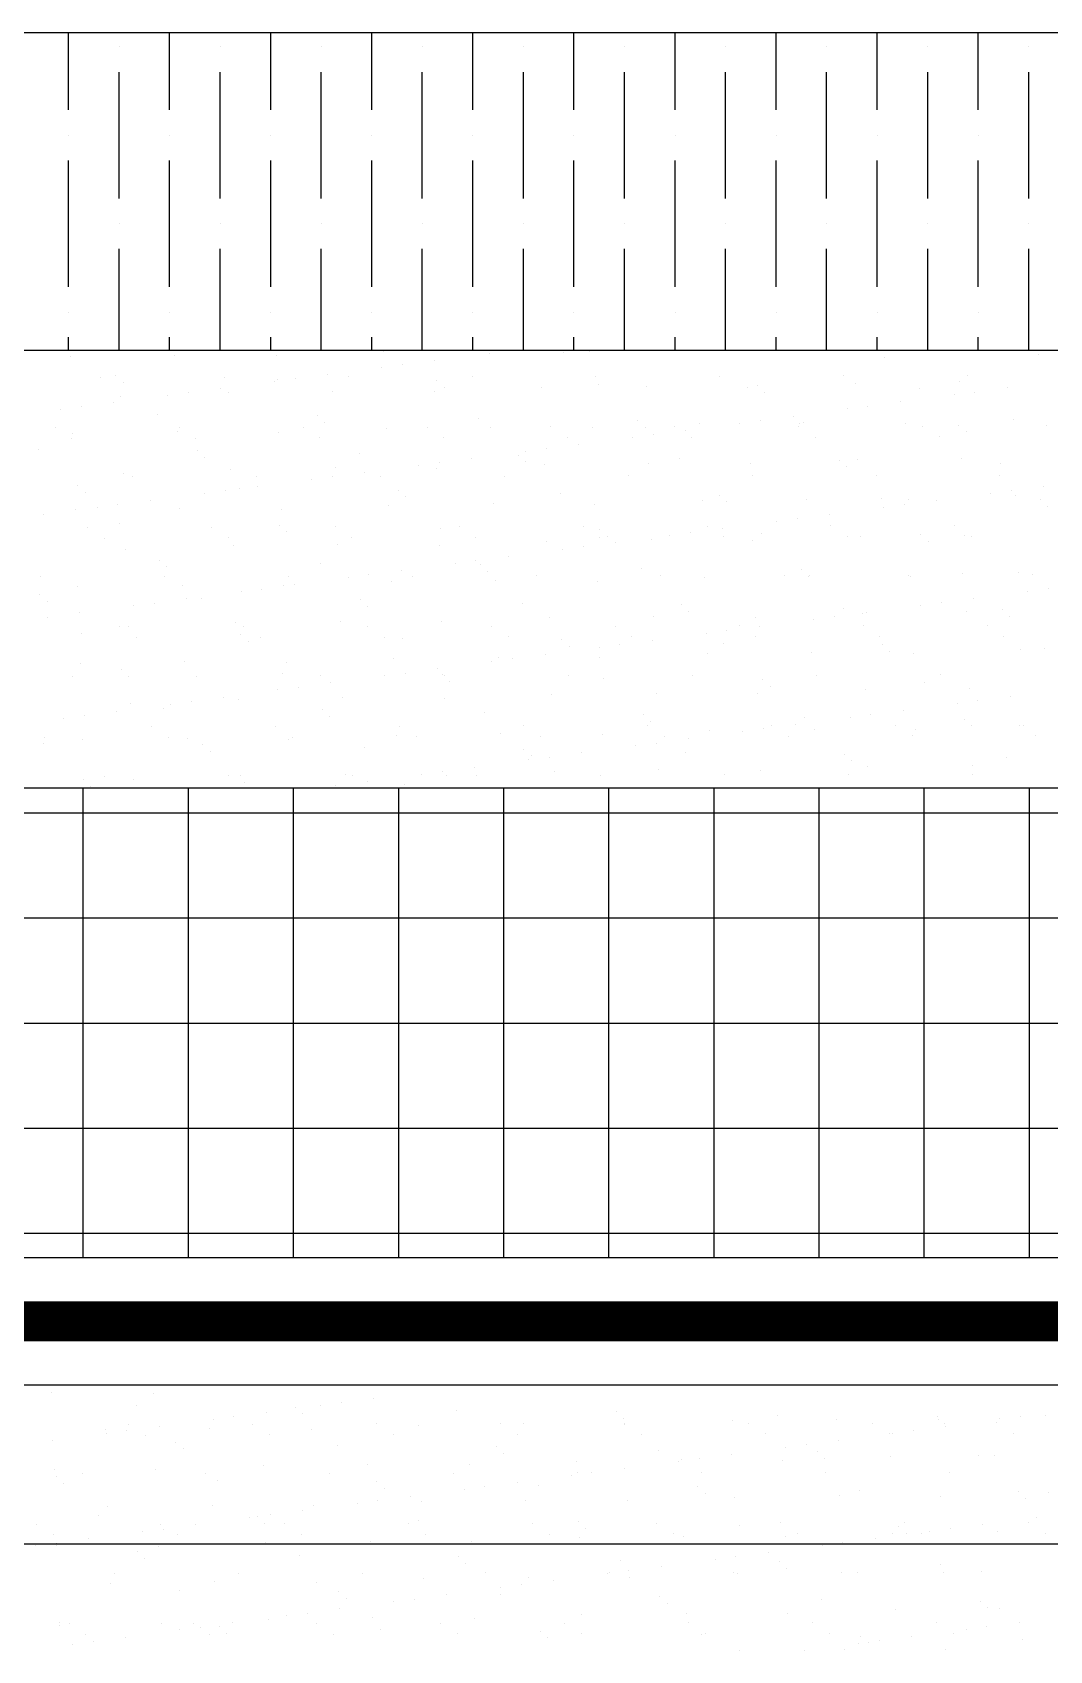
# Model space of a CAD drawing. Header units: centimetres. Extents: x -5119 to 2082, y -6603 to -947.
# Drawn here: x -82.9 to -31.8, y -3491.6 to -3410.4 of the extents above; entities that cross this region are included whole.
import ezdxf

# ---------------------------------------------------------------- set-up
doc = ezdxf.new("R2010")
doc.units = ezdxf.units.CM
doc.header["$LTSCALE"] = 100
doc.header["$MEASUREMENT"] = 0
for name, color, linetype in [('A807-Details-Railing and Cat ladder$0$A-FIN', 3, 'Continuous'), ('A807-Details-Railing and Cat ladder$0$A-HATCH-14', 14, 'Continuous'), ('A807-Details-Railing and Cat ladder$0$A-LITE2', 23, 'Continuous'), ('A807-Details-Railing and Cat ladder$0$A-WATERPROOFING', 7, 'Continuous')]:
    doc.layers.add(name, color=color, linetype=linetype)

msp = doc.modelspace()

# ---------------------------------------------------------------- linework, layer by layer
at = {"layer": 'A807-Details-Railing and Cat ladder$0$A-FIN', "color": 3}
msp.add_lwpolyline([(-99.045, -3410.355), (14.266, -3410.355), (17.76, -3413.715), (17.76, -3426.336), (-102.539, -3426.336), (-102.539, -3413.715)], close=True, dxfattribs=at)
at = {"layer": 'A807-Details-Railing and Cat ladder$0$A-HATCH-14', "linetype": 'Continuous'}
for p, q in [((-81.081, -3414.249), (-81.081, -3410.355)), ((-76.007, -3414.249), (-76.007, -3410.355)), ((-70.933, -3414.249), (-70.933, -3410.355)), ((-65.859, -3414.249), (-65.859, -3410.355)), ((-60.785, -3414.249), (-60.785, -3410.355)), ((-55.711, -3414.249), (-55.711, -3410.355)), ((-50.637, -3414.249), (-50.637, -3410.355)), ((-45.563, -3414.249), (-45.563, -3410.355)), ((-40.489, -3414.249), (-40.489, -3410.355)), ((-35.415, -3414.249), (-35.415, -3410.355)), ((-78.544, -3411.078), (-78.544, -3411.078)), ((-73.47, -3411.078), (-73.47, -3411.078)), ((-68.396, -3411.078), (-68.396, -3411.078)), ((-63.322, -3411.078), (-63.322, -3411.078)), ((-58.248, -3411.078), (-58.248, -3411.078)), ((-53.174, -3411.078), (-53.174, -3411.078)), ((-48.1, -3411.078), (-48.1, -3411.078)), ((-43.026, -3411.078), (-43.026, -3411.078)), ((-37.952, -3411.078), (-37.952, -3411.078)), ((-32.878, -3411.078), (-32.878, -3411.078)), ((-78.544, -3418.689), (-78.544, -3412.346)), ((-73.47, -3418.689), (-73.47, -3412.346)), ((-68.396, -3418.689), (-68.396, -3412.346)), ((-63.322, -3418.689), (-63.322, -3412.346)), ((-58.248, -3418.689), (-58.248, -3412.346)), ((-53.174, -3418.689), (-53.174, -3412.346)), ((-48.1, -3418.689), (-48.1, -3412.346)), ((-43.026, -3418.689), (-43.026, -3412.346)), ((-37.952, -3418.689), (-37.952, -3412.346)), ((-32.878, -3418.689), (-32.878, -3412.346)), ((-81.081, -3415.517), (-81.081, -3415.517)), ((-76.007, -3415.517), (-76.007, -3415.517)), ((-70.933, -3415.517), (-70.933, -3415.517)), ((-65.859, -3415.517), (-65.859, -3415.517)), ((-60.785, -3415.517), (-60.785, -3415.517)), ((-55.711, -3415.517), (-55.711, -3415.517)), ((-50.637, -3415.517), (-50.637, -3415.517)), ((-45.563, -3415.517), (-45.563, -3415.517)), ((-40.489, -3415.517), (-40.489, -3415.517)), ((-35.415, -3415.517), (-35.415, -3415.517)), ((-81.081, -3423.128), (-81.081, -3416.786)), ((-76.007, -3423.128), (-76.007, -3416.786)), ((-70.933, -3423.128), (-70.933, -3416.786)), ((-65.859, -3423.128), (-65.859, -3416.786)), ((-60.785, -3423.128), (-60.785, -3416.786)), ((-55.711, -3423.128), (-55.711, -3416.786)), ((-50.637, -3423.128), (-50.637, -3416.786)), ((-45.563, -3423.128), (-45.563, -3416.786)), ((-40.489, -3423.128), (-40.489, -3416.786)), ((-35.415, -3423.128), (-35.415, -3416.786)), ((-78.544, -3419.957), (-78.544, -3419.957)), ((-73.47, -3419.957), (-73.47, -3419.957)), ((-68.396, -3419.957), (-68.396, -3419.957)), ((-63.322, -3419.957), (-63.322, -3419.957)), ((-58.248, -3419.957), (-58.248, -3419.957)), ((-53.174, -3419.957), (-53.174, -3419.957)), ((-48.1, -3419.957), (-48.1, -3419.957)), ((-43.026, -3419.957), (-43.026, -3419.957)), ((-37.952, -3419.957), (-37.952, -3419.957)), ((-32.878, -3419.957), (-32.878, -3419.957)), ((-78.544, -3426.336), (-78.544, -3421.226)), ((-73.47, -3426.336), (-73.47, -3421.226)), ((-68.396, -3426.336), (-68.396, -3421.226)), ((-63.322, -3426.336), (-63.322, -3421.226)), ((-58.248, -3426.336), (-58.248, -3421.226)), ((-53.174, -3426.336), (-53.174, -3421.226)), ((-48.1, -3426.336), (-48.1, -3421.226)), ((-43.026, -3426.336), (-43.026, -3421.226)), ((-37.952, -3426.336), (-37.952, -3421.226)), ((-32.878, -3426.336), (-32.878, -3421.226)), ((-81.081, -3424.397), (-81.081, -3424.397)), ((-76.007, -3424.397), (-76.007, -3424.397)), ((-70.933, -3424.397), (-70.933, -3424.397)), ((-65.859, -3424.397), (-65.859, -3424.397)), ((-60.785, -3424.397), (-60.785, -3424.397)), ((-55.711, -3424.397), (-55.711, -3424.397)), ((-50.637, -3424.397), (-50.637, -3424.397)), ((-45.563, -3424.397), (-45.563, -3424.397)), ((-40.489, -3424.397), (-40.489, -3424.397)), ((-35.415, -3424.397), (-35.415, -3424.397)), ((-81.081, -3426.336), (-81.081, -3425.665)), ((-76.007, -3426.336), (-76.007, -3425.665)), ((-70.933, -3426.336), (-70.933, -3425.665)), ((-65.859, -3426.336), (-65.859, -3425.665)), ((-60.785, -3426.336), (-60.785, -3425.665)), ((-55.711, -3426.336), (-55.711, -3425.665)), ((-50.637, -3426.336), (-50.637, -3425.665)), ((-45.563, -3426.336), (-45.563, -3425.665)), ((-40.489, -3426.336), (-40.489, -3425.665)), ((-35.415, -3426.336), (-35.415, -3425.665)), ((-82.732, -3486.349), (-82.732, -3486.349)), ((-81.675, -3486.35), (-81.675, -3486.35)), ((-76.565, -3486.374), (-76.565, -3486.374)), ((-43.25, -3486.323), (-43.25, -3486.323)), ((-77.612, -3486.64), (-77.612, -3486.64)), ((-77.244, -3486.978), (-77.244, -3486.978)), ((-69.501, -3486.817), (-69.501, -3486.817)), ((-61.507, -3486.886), (-61.507, -3486.886)), ((-61.139, -3487.223), (-61.139, -3487.223)), ((-53.396, -3487.062), (-53.396, -3487.062)), ((-51.34, -3487.388), (-51.34, -3487.388)), ((-48.627, -3487.031), (-48.627, -3487.031)), ((-47.587, -3486.894), (-47.587, -3486.894)), ((-45.963, -3486.68), (-45.963, -3486.68)), ((-45.403, -3487.131), (-45.403, -3487.131)), ((-37.292, -3487.308), (-37.292, -3487.308)), ((-78.974, -3488.223), (-78.974, -3488.223)), ((-78.791, -3487.734), (-78.791, -3487.734)), ((-73.745, -3488.156), (-73.745, -3488.156)), ((-72.57, -3487.723), (-72.57, -3487.723)), ((-68.635, -3488.18), (-68.635, -3488.18)), ((-66.349, -3487.712), (-66.349, -3487.712)), ((-63.24, -3487.986), (-63.24, -3487.986)), ((-60.128, -3487.7), (-60.128, -3487.7)), ((-58.011, -3487.919), (-58.011, -3487.919)), ((-56.717, -3488.096), (-56.717, -3488.096)), ((-54.004, -3487.739), (-54.004, -3487.739)), ((-53.907, -3487.689), (-53.907, -3487.689)), ((-52.964, -3487.602), (-52.964, -3487.602)), ((-52.901, -3487.944), (-52.901, -3487.944)), ((-47.686, -3487.678), (-47.686, -3487.678)), ((-47.505, -3487.749), (-47.505, -3487.749)), ((-45.035, -3487.468), (-45.035, -3487.468)), ((-42.276, -3487.683), (-42.276, -3487.683)), ((-41.465, -3487.667), (-41.465, -3487.667)), ((-37.166, -3487.707), (-37.166, -3487.707)), ((-35.245, -3487.655), (-35.245, -3487.655)), ((-75.506, -3488.57), (-75.506, -3488.57)), ((-67.513, -3488.639), (-67.513, -3488.639)), ((-67.144, -3488.976), (-67.144, -3488.976)), ((-63.719, -3489.018), (-63.719, -3489.018)), ((-62.095, -3488.804), (-62.095, -3488.804)), ((-59.401, -3488.816), (-59.401, -3488.816)), ((-59.381, -3488.447), (-59.381, -3488.447)), ((-58.341, -3488.31), (-58.341, -3488.31)), ((-51.408, -3488.884), (-51.408, -3488.884)), ((-43.297, -3489.061), (-43.297, -3489.061)), ((-70.136, -3489.863), (-70.136, -3489.863)), ((-69.096, -3489.726), (-69.096, -3489.726)), ((-67.472, -3489.512), (-67.472, -3489.512)), ((-64.758, -3489.155), (-64.758, -3489.155)), ((-55.31, -3489.792), (-55.31, -3489.792)), ((-51.04, -3489.222), (-51.04, -3489.222)), ((-50.081, -3489.725), (-50.081, -3489.725)), ((-44.971, -3489.75), (-44.971, -3489.75)), ((-39.575, -3489.556), (-39.575, -3489.556)), ((-35.303, -3489.13), (-35.303, -3489.13)), ((-34.935, -3489.467), (-34.935, -3489.467)), ((-34.346, -3489.489), (-34.346, -3489.489)), ((-81.55, -3490.199), (-81.55, -3490.199)), ((-81.511, -3490.324), (-81.511, -3490.324)), ((-81.052, -3490.268), (-81.052, -3490.268)), ((-76.439, -3490.223), (-76.439, -3490.223)), ((-75.513, -3490.57), (-75.513, -3490.57)), ((-74.831, -3490.257), (-74.831, -3490.257)), ((-74.473, -3490.434), (-74.473, -3490.434)), ((-73.518, -3490.392), (-73.518, -3490.392)), ((-72.849, -3490.22), (-72.849, -3490.22)), ((-71.044, -3490.029), (-71.044, -3490.029)), ((-68.611, -3490.245), (-68.611, -3490.245)), ((-65.815, -3489.962), (-65.815, -3489.962)), ((-65.406, -3490.569), (-65.406, -3490.569)), ((-62.39, -3490.234), (-62.39, -3490.234)), ((-60.705, -3489.987), (-60.705, -3489.987)), ((-57.413, -3490.638), (-57.413, -3490.638)), ((-56.169, -3490.223), (-56.169, -3490.223)), ((-49.948, -3490.211), (-49.948, -3490.211)), ((-43.727, -3490.2), (-43.727, -3490.2)), ((-37.506, -3490.189), (-37.506, -3490.189)), ((-36.031, -3490.545), (-36.031, -3490.545)), ((-34.991, -3490.408), (-34.991, -3490.408)), ((-33.367, -3490.194), (-33.367, -3490.194)), ((-80.89, -3491.278), (-80.89, -3491.278)), ((-80.21, -3490.805), (-80.21, -3490.805)), ((-79.85, -3491.141), (-79.85, -3491.141)), ((-78.226, -3490.928), (-78.226, -3490.928)), ((-73.989, -3490.793), (-73.989, -3490.793)), ((-73.149, -3490.73), (-73.149, -3490.73)), ((-67.768, -3490.782), (-67.768, -3490.782)), ((-61.547, -3490.771), (-61.547, -3490.771)), ((-57.045, -3490.975), (-57.045, -3490.975)), ((-55.326, -3490.759), (-55.326, -3490.759)), ((-49.302, -3490.814), (-49.302, -3490.814)), ((-49.106, -3490.748), (-49.106, -3490.748)), ((-42.885, -3490.737), (-42.885, -3490.737)), ((-41.408, -3491.253), (-41.408, -3491.253)), ((-41.308, -3490.883), (-41.308, -3490.883)), ((-40.94, -3491.22), (-40.94, -3491.22)), ((-40.368, -3491.116), (-40.368, -3491.116)), ((-38.744, -3490.902), (-38.744, -3490.902)), ((-36.664, -3490.725), (-36.664, -3490.725)), ((-33.197, -3491.059), (-33.197, -3491.059)), ((-47.38, -3491.598), (-47.38, -3491.598)), ((-44.121, -3491.61), (-44.121, -3491.61)), ((-42.151, -3491.532), (-42.151, -3491.532)), ((-37.04, -3491.556), (-37.04, -3491.556))]:
    msp.add_line(p, q, dxfattribs=at)
at = {"layer": 'A807-Details-Railing and Cat ladder$0$A-HATCH-14', "color": 8, "linetype": 'Continuous'}
for p, q in [((-65.253, -3426.401), (-65.253, -3426.401)), ((-59.974, -3426.459), (-59.974, -3426.459)), ((-56.226, -3426.422), (-56.226, -3426.422)), ((-54.914, -3426.359), (-54.914, -3426.359)), ((-80.988, -3426.637), (-80.988, -3426.637)), ((-75.759, -3426.571), (-75.759, -3426.571)), ((-70.649, -3426.595), (-70.649, -3426.595)), ((-65.351, -3427.167), (-65.351, -3427.167)), ((-64.312, -3427.03), (-64.312, -3427.03)), ((-62.688, -3426.816), (-62.688, -3426.816)), ((-40.121, -3426.667), (-40.121, -3426.667)), ((-32.378, -3426.506), (-32.378, -3426.506)), ((-79.488, -3427.673), (-79.488, -3427.673)), ((-78.704, -3427.593), (-78.704, -3427.593)), ((-78.336, -3427.93), (-78.336, -3427.93)), ((-73.267, -3427.662), (-73.267, -3427.662)), ((-70.729, -3427.875), (-70.729, -3427.875)), ((-70.593, -3427.769), (-70.593, -3427.769)), ((-69.689, -3427.738), (-69.689, -3427.738)), ((-68.065, -3427.524), (-68.065, -3427.524)), ((-67.046, -3427.651), (-67.046, -3427.651)), ((-62.599, -3427.838), (-62.599, -3427.838)), ((-60.825, -3427.639), (-60.825, -3427.639)), ((-54.605, -3427.628), (-54.605, -3427.628)), ((-54.488, -3428.014), (-54.488, -3428.014)), ((-48.384, -3427.617), (-48.384, -3427.617)), ((-46.495, -3428.083), (-46.495, -3428.083)), ((-42.163, -3427.606), (-42.163, -3427.606)), ((-41.589, -3427.971), (-41.589, -3427.971)), ((-36.36, -3427.904), (-36.36, -3427.904)), ((-35.942, -3427.594), (-35.942, -3427.594)), ((-78.453, -3428.638), (-78.453, -3428.638)), ((-76.106, -3428.583), (-76.106, -3428.583)), ((-75.066, -3428.446), (-75.066, -3428.446)), ((-73.442, -3428.232), (-73.442, -3428.232)), ((-73.057, -3428.444), (-73.057, -3428.444)), ((-67.828, -3428.377), (-67.828, -3428.377)), ((-62.718, -3428.401), (-62.718, -3428.401)), ((-62.231, -3428.175), (-62.231, -3428.175)), ((-57.323, -3428.207), (-57.323, -3428.207)), ((-52.094, -3428.14), (-52.094, -3428.14)), ((-46.984, -3428.165), (-46.984, -3428.165)), ((-46.126, -3428.42), (-46.126, -3428.42)), ((-39.337, -3428.914), (-39.337, -3428.914)), ((-38.383, -3428.26), (-38.383, -3428.26)), ((-36.624, -3428.557), (-36.624, -3428.557)), ((-35.584, -3428.42), (-35.584, -3428.42)), ((-33.96, -3428.206), (-33.96, -3428.206)), ((-81.483, -3429.291), (-81.483, -3429.291)), ((-80.443, -3429.154), (-80.443, -3429.154)), ((-78.819, -3428.94), (-78.819, -3428.94)), ((-76.598, -3429.522), (-76.598, -3429.522)), ((-68.604, -3429.591), (-68.604, -3429.591)), ((-44.714, -3429.622), (-44.714, -3429.622)), ((-42.001, -3429.265), (-42.001, -3429.265)), ((-40.961, -3429.128), (-40.961, -3429.128)), ((-81.75, -3430.207), (-81.75, -3430.207)), ((-80.862, -3430.486), (-80.862, -3430.486)), ((-75.633, -3430.42), (-75.633, -3430.42)), ((-75.529, -3430.196), (-75.529, -3430.196)), ((-70.523, -3430.444), (-70.523, -3430.444)), ((-69.308, -3430.184), (-69.308, -3430.184)), ((-68.236, -3429.928), (-68.236, -3429.928)), ((-65.127, -3430.25), (-65.127, -3430.25)), ((-63.087, -3430.173), (-63.087, -3430.173)), ((-60.493, -3429.768), (-60.493, -3429.768)), ((-59.898, -3430.183), (-59.898, -3430.183)), ((-56.866, -3430.162), (-56.866, -3430.162)), ((-54.788, -3430.208), (-54.788, -3430.208)), ((-52.5, -3429.836), (-52.5, -3429.836)), ((-52.132, -3430.174), (-52.132, -3430.174)), ((-51.716, -3430.544), (-51.716, -3430.544)), ((-50.645, -3430.15), (-50.645, -3430.15)), ((-50.092, -3430.33), (-50.092, -3430.33)), ((-49.393, -3430.013), (-49.393, -3430.013)), ((-47.378, -3429.973), (-47.378, -3429.973)), ((-46.338, -3429.836), (-46.338, -3429.836)), ((-44.424, -3430.139), (-44.424, -3430.139)), ((-44.389, -3430.013), (-44.389, -3430.013)), ((-44.164, -3429.947), (-44.164, -3429.947)), ((-39.054, -3429.971), (-39.054, -3429.971)), ((-38.204, -3430.128), (-38.204, -3430.128)), ((-36.395, -3430.082), (-36.395, -3430.082)), ((-36.027, -3430.419), (-36.027, -3430.419)), ((-33.658, -3429.777), (-33.658, -3429.777)), ((-31.983, -3430.117), (-31.983, -3430.117)), ((-82.603, -3431.276), (-82.603, -3431.276)), ((-80.907, -3430.744), (-80.907, -3430.744)), ((-74.686, -3430.732), (-74.686, -3430.732)), ((-74.609, -3431.344), (-74.609, -3431.344)), ((-68.466, -3430.721), (-68.466, -3430.721)), ((-62.245, -3430.71), (-62.245, -3430.71)), ((-57.093, -3431.252), (-57.093, -3431.252)), ((-56.024, -3430.698), (-56.024, -3430.698)), ((-55.469, -3431.038), (-55.469, -3431.038)), ((-52.755, -3430.681), (-52.755, -3430.681)), ((-49.803, -3430.687), (-49.803, -3430.687)), ((-43.582, -3430.676), (-43.582, -3430.676)), ((-37.361, -3430.665), (-37.361, -3430.665)), ((-74.241, -3431.682), (-74.241, -3431.682)), ((-66.498, -3431.521), (-66.498, -3431.521)), ((-63.51, -3432.097), (-63.51, -3432.097)), ((-62.47, -3431.96), (-62.47, -3431.96)), ((-60.846, -3431.746), (-60.846, -3431.746)), ((-58.505, -3431.59), (-58.505, -3431.59)), ((-58.137, -3431.927), (-58.137, -3431.927)), ((-58.132, -3431.389), (-58.132, -3431.389)), ((-57.197, -3432.056), (-57.197, -3432.056)), ((-51.968, -3431.989), (-51.968, -3431.989)), ((-50.394, -3431.766), (-50.394, -3431.766)), ((-46.858, -3432.014), (-46.858, -3432.014)), ((-42.4, -3431.835), (-42.4, -3431.835)), ((-42.032, -3432.172), (-42.032, -3432.172)), ((-41.463, -3431.82), (-41.463, -3431.82)), ((-36.234, -3431.753), (-36.234, -3431.753)), ((-34.289, -3432.012), (-34.289, -3432.012)), ((-78.327, -3432.487), (-78.327, -3432.487)), ((-77.875, -3432.676), (-77.875, -3432.676)), ((-72.932, -3432.293), (-72.932, -3432.293)), ((-71.654, -3432.664), (-71.654, -3432.664)), ((-68.887, -3432.805), (-68.887, -3432.805)), ((-67.847, -3432.668), (-67.847, -3432.668)), ((-67.703, -3432.226), (-67.703, -3432.226)), ((-66.223, -3432.454), (-66.223, -3432.454)), ((-65.433, -3432.653), (-65.433, -3432.653)), ((-62.593, -3432.251), (-62.593, -3432.251)), ((-59.212, -3432.642), (-59.212, -3432.642)), ((-52.991, -3432.63), (-52.991, -3432.63)), ((-46.77, -3432.619), (-46.77, -3432.619)), ((-40.549, -3432.608), (-40.549, -3432.608)), ((-34.329, -3432.597), (-34.329, -3432.597)), ((-80.615, -3433.098), (-80.615, -3433.098)), ((-80.246, -3433.435), (-80.246, -3433.435)), ((-74.264, -3433.512), (-74.264, -3433.512)), ((-73.224, -3433.376), (-73.224, -3433.376)), ((-72.503, -3433.274), (-72.503, -3433.274)), ((-71.6, -3433.162), (-71.6, -3433.162)), ((-64.51, -3433.343), (-64.51, -3433.343)), ((-64.142, -3433.68), (-64.142, -3433.68)), ((-56.399, -3433.52), (-56.399, -3433.52)), ((-48.405, -3433.588), (-48.405, -3433.588)), ((-44.038, -3433.796), (-44.038, -3433.796)), ((-40.294, -3433.765), (-40.294, -3433.765)), ((-34.782, -3433.487), (-34.782, -3433.487)), ((-33.742, -3433.35), (-33.742, -3433.35)), ((-33.533, -3433.626), (-33.533, -3433.626)), ((-32.118, -3433.136), (-32.118, -3433.136)), ((-82.354, -3434.578), (-82.354, -3434.578)), ((-80.736, -3434.336), (-80.736, -3434.336)), ((-79.641, -3434.22), (-79.641, -3434.22)), ((-78.601, -3434.083), (-78.601, -3434.083)), ((-76.977, -3433.87), (-76.977, -3433.87)), ((-75.507, -3434.269), (-75.507, -3434.269)), ((-70.397, -3434.293), (-70.397, -3434.293)), ((-65.001, -3434.099), (-65.001, -3434.099)), ((-59.773, -3434.032), (-59.773, -3434.032)), ((-54.662, -3434.057), (-54.662, -3434.057)), ((-49.267, -3433.862), (-49.267, -3433.862)), ((-48.037, -3433.926), (-48.037, -3433.926)), ((-42.873, -3434.552), (-42.873, -3434.552)), ((-40.159, -3434.195), (-40.159, -3434.195)), ((-39.119, -3434.058), (-39.119, -3434.058)), ((-38.928, -3433.82), (-38.928, -3433.82)), ((-37.495, -3433.844), (-37.495, -3433.844)), ((-32.301, -3433.833), (-32.301, -3433.833)), ((-31.933, -3434.171), (-31.933, -3434.171)), ((-80.136, -3435.209), (-80.136, -3435.209)), ((-78.508, -3435.027), (-78.508, -3435.027)), ((-73.916, -3435.198), (-73.916, -3435.198)), ((-70.515, -3435.096), (-70.515, -3435.096)), ((-70.147, -3435.434), (-70.147, -3435.434)), ((-67.695, -3435.187), (-67.695, -3435.187)), ((-62.404, -3435.273), (-62.404, -3435.273)), ((-61.474, -3435.175), (-61.474, -3435.175)), ((-55.253, -3435.164), (-55.253, -3435.164)), ((-54.41, -3435.341), (-54.41, -3435.341)), ((-49.032, -3435.153), (-49.032, -3435.153)), ((-48.25, -3435.26), (-48.25, -3435.26)), ((-45.536, -3434.903), (-45.536, -3434.903)), ((-44.497, -3434.766), (-44.497, -3434.766)), ((-42.811, -3435.141), (-42.811, -3435.141)), ((-36.59, -3435.13), (-36.59, -3435.13)), ((-79.294, -3435.746), (-79.294, -3435.746)), ((-73.073, -3435.735), (-73.073, -3435.735)), ((-72.806, -3436.142), (-72.806, -3436.142)), ((-67.577, -3436.075), (-67.577, -3436.075)), ((-66.852, -3435.723), (-66.852, -3435.723)), ((-62.467, -3436.1), (-62.467, -3436.1)), ((-60.631, -3435.712), (-60.631, -3435.712)), ((-57.071, -3435.905), (-57.071, -3435.905)), ((-55.251, -3436.181), (-55.251, -3436.181)), ((-54.41, -3435.701), (-54.41, -3435.701)), ((-54.042, -3435.679), (-54.042, -3435.679)), ((-53.627, -3435.968), (-53.627, -3435.968)), ((-51.842, -3435.839), (-51.842, -3435.839)), ((-50.914, -3435.61), (-50.914, -3435.61)), ((-49.874, -3435.474), (-49.874, -3435.474)), ((-48.19, -3435.689), (-48.19, -3435.689)), ((-46.732, -3435.863), (-46.732, -3435.863)), ((-46.299, -3435.518), (-46.299, -3435.518)), ((-41.969, -3435.678), (-41.969, -3435.678)), ((-41.337, -3435.669), (-41.337, -3435.669)), ((-38.306, -3435.587), (-38.306, -3435.587)), ((-37.938, -3435.924), (-37.938, -3435.924)), ((-36.108, -3435.602), (-36.108, -3435.602)), ((-35.748, -3435.667), (-35.748, -3435.667)), ((-78.201, -3436.336), (-78.201, -3436.336)), ((-76.52, -3436.849), (-76.52, -3436.849)), ((-68.409, -3437.026), (-68.409, -3437.026)), ((-61.668, -3437.026), (-61.668, -3437.026)), ((-60.628, -3436.889), (-60.628, -3436.889)), ((-59.004, -3436.676), (-59.004, -3436.676)), ((-56.291, -3436.318), (-56.291, -3436.318)), ((-82.482, -3437.689), (-82.482, -3437.689)), ((-76.261, -3437.678), (-76.261, -3437.678)), ((-76.152, -3437.187), (-76.152, -3437.187)), ((-70.041, -3437.667), (-70.041, -3437.667)), ((-67.045, -3437.734), (-67.045, -3437.734)), ((-66.005, -3437.597), (-66.005, -3437.597)), ((-64.381, -3437.384), (-64.381, -3437.384)), ((-63.82, -3437.655), (-63.82, -3437.655)), ((-60.416, -3437.095), (-60.416, -3437.095)), ((-60.047, -3437.432), (-60.047, -3437.432)), ((-57.599, -3437.644), (-57.599, -3437.644)), ((-52.304, -3437.271), (-52.304, -3437.271)), ((-51.378, -3437.633), (-51.378, -3437.633)), ((-49.141, -3437.711), (-49.141, -3437.711)), ((-45.157, -3437.621), (-45.157, -3437.621)), ((-44.311, -3437.34), (-44.311, -3437.34)), ((-43.943, -3437.677), (-43.943, -3437.677)), ((-43.912, -3437.645), (-43.912, -3437.645)), ((-38.936, -3437.61), (-38.936, -3437.61)), ((-38.802, -3437.669), (-38.802, -3437.669)), ((-36.2, -3437.517), (-36.2, -3437.517)), ((-33.407, -3437.475), (-33.407, -3437.475)), ((-32.715, -3437.599), (-32.715, -3437.599)), ((-82.525, -3438.603), (-82.525, -3438.603)), ((-80.61, -3438.185), (-80.61, -3438.185)), ((-75.381, -3438.118), (-75.381, -3438.118)), ((-72.422, -3438.442), (-72.422, -3438.442)), ((-71.382, -3438.305), (-71.382, -3438.305)), ((-70.271, -3438.142), (-70.271, -3438.142)), ((-69.758, -3438.091), (-69.758, -3438.091)), ((-64.876, -3437.948), (-64.876, -3437.948)), ((-59.647, -3437.881), (-59.647, -3437.881)), ((-54.537, -3437.906), (-54.537, -3437.906)), ((-32.94, -3438.416), (-32.94, -3438.416)), ((-31.901, -3438.279), (-31.901, -3438.279)), ((-82.157, -3438.94), (-82.157, -3438.94)), ((-77.799, -3439.15), (-77.799, -3439.15)), ((-76.759, -3439.013), (-76.759, -3439.013)), ((-75.135, -3438.799), (-75.135, -3438.799)), ((-74.414, -3438.779), (-74.414, -3438.779)), ((-66.421, -3438.848), (-66.421, -3438.848)), ((-66.052, -3439.185), (-66.052, -3439.185)), ((-58.309, -3439.025), (-58.309, -3439.025)), ((-50.316, -3439.093), (-50.316, -3439.093)), ((-49.948, -3439.431), (-49.948, -3439.431)), ((-42.205, -3439.27), (-42.205, -3439.27)), ((-41.031, -3439.482), (-41.031, -3439.482)), ((-38.317, -3439.124), (-38.317, -3439.124)), ((-37.278, -3438.987), (-37.278, -3438.987)), ((-35.982, -3439.451), (-35.982, -3439.451)), ((-35.654, -3438.774), (-35.654, -3438.774)), ((-34.211, -3439.339), (-34.211, -3439.339)), ((-82.137, -3439.721), (-82.137, -3439.721)), ((-80.513, -3439.507), (-80.513, -3439.507)), ((-78.523, -3440.212), (-78.523, -3440.212)), ((-78.075, -3440.185), (-78.075, -3440.185)), ((-72.68, -3439.991), (-72.68, -3439.991)), ((-72.302, -3440.2), (-72.302, -3440.2)), ((-67.451, -3439.924), (-67.451, -3439.924)), ((-66.081, -3440.189), (-66.081, -3440.189)), ((-62.341, -3439.949), (-62.341, -3439.949)), ((-59.86, -3440.178), (-59.86, -3440.178)), ((-56.946, -3439.754), (-56.946, -3439.754)), ((-53.64, -3440.166), (-53.64, -3440.166)), ((-51.717, -3439.688), (-51.717, -3439.688)), ((-47.419, -3440.155), (-47.419, -3440.155)), ((-46.606, -3439.712), (-46.606, -3439.712)), ((-46.408, -3440.189), (-46.408, -3440.189)), ((-43.695, -3439.832), (-43.695, -3439.832)), ((-42.655, -3439.695), (-42.655, -3439.695)), ((-41.211, -3439.518), (-41.211, -3439.518)), ((-41.198, -3440.144), (-41.198, -3440.144)), ((-34.977, -3440.132), (-34.977, -3440.132)), ((-33.843, -3439.676), (-33.843, -3439.676)), ((-80.419, -3440.533), (-80.419, -3440.533)), ((-77.681, -3440.748), (-77.681, -3440.748)), ((-72.426, -3440.601), (-72.426, -3440.601)), ((-72.058, -3440.939), (-72.058, -3440.939)), ((-71.46, -3440.737), (-71.46, -3440.737)), ((-65.239, -3440.726), (-65.239, -3440.726)), ((-64.315, -3440.778), (-64.315, -3440.778)), ((-59.018, -3440.714), (-59.018, -3440.714)), ((-56.321, -3440.847), (-56.321, -3440.847)), ((-53.409, -3441.111), (-53.409, -3441.111)), ((-52.797, -3440.703), (-52.797, -3440.703)), ((-51.785, -3440.897), (-51.785, -3440.897)), ((-49.072, -3440.54), (-49.072, -3440.54)), ((-48.21, -3441.023), (-48.21, -3441.023)), ((-48.032, -3440.403), (-48.032, -3440.403)), ((-46.576, -3440.692), (-46.576, -3440.692)), ((-40.355, -3440.68), (-40.355, -3440.68)), ((-40.217, -3441.092), (-40.217, -3441.092)), ((-34.134, -3440.669), (-34.134, -3440.669)), ((-64.75, -3441.797), (-64.75, -3441.797)), ((-59.521, -3441.73), (-59.521, -3441.73)), ((-58.786, -3441.819), (-58.786, -3441.819)), ((-57.162, -3441.605), (-57.162, -3441.605)), ((-55.953, -3441.184), (-55.953, -3441.184)), ((-54.449, -3441.248), (-54.449, -3441.248)), ((-54.411, -3441.755), (-54.411, -3441.755)), ((-49.015, -3441.561), (-49.015, -3441.561)), ((-43.786, -3441.494), (-43.786, -3441.494)), ((-39.848, -3441.429), (-39.848, -3441.429)), ((-38.676, -3441.518), (-38.676, -3441.518)), ((-33.281, -3441.324), (-33.281, -3441.324)), ((-32.105, -3441.268), (-32.105, -3441.268)), ((-80.869, -3442.691), (-80.869, -3442.691)), ((-80.484, -3442.034), (-80.484, -3442.034)), ((-78.431, -3442.354), (-78.431, -3442.354)), ((-78.063, -3442.692), (-78.063, -3442.692)), ((-75.255, -3441.967), (-75.255, -3441.967)), ((-74.648, -3442.68), (-74.648, -3442.68)), ((-70.32, -3442.531), (-70.32, -3442.531)), ((-70.145, -3441.992), (-70.145, -3441.992)), ((-68.427, -3442.669), (-68.427, -3442.669)), ((-65.203, -3442.664), (-65.203, -3442.664)), ((-64.163, -3442.527), (-64.163, -3442.527)), ((-62.539, -3442.313), (-62.539, -3442.313)), ((-62.326, -3442.6), (-62.326, -3442.6)), ((-62.206, -3442.658), (-62.206, -3442.658)), ((-59.826, -3441.956), (-59.826, -3441.956)), ((-55.985, -3442.646), (-55.985, -3442.646)), ((-49.765, -3442.635), (-49.765, -3442.635)), ((-43.544, -3442.624), (-43.544, -3442.624)), ((-37.323, -3442.612), (-37.323, -3442.612)), ((-70.58, -3443.372), (-70.58, -3443.372)), ((-69.541, -3443.235), (-69.541, -3443.235)), ((-67.917, -3443.021), (-67.917, -3443.021)), ((-61.958, -3442.937), (-61.958, -3442.937)), ((-54.215, -3442.776), (-54.215, -3442.776)), ((-51.591, -3443.537), (-51.591, -3443.537)), ((-46.481, -3443.561), (-46.481, -3443.561)), ((-46.222, -3442.845), (-46.222, -3442.845)), ((-45.853, -3443.182), (-45.853, -3443.182)), ((-41.085, -3443.367), (-41.085, -3443.367)), ((-38.11, -3443.022), (-38.11, -3443.022)), ((-35.856, -3443.3), (-35.856, -3443.3)), ((-77.949, -3444.034), (-77.949, -3444.034)), ((-76.325, -3444.284), (-76.325, -3444.284)), ((-75.957, -3444.08), (-75.957, -3444.08)), ((-74.918, -3443.943), (-74.918, -3443.943)), ((-73.294, -3443.729), (-73.294, -3443.729)), ((-72.554, -3443.84), (-72.554, -3443.84)), ((-68.331, -3444.353), (-68.331, -3444.353)), ((-67.325, -3443.773), (-67.325, -3443.773)), ((-62.215, -3443.798), (-62.215, -3443.798)), ((-56.82, -3443.603), (-56.82, -3443.603)), ((-36.476, -3444.054), (-36.476, -3444.054)), ((-35.436, -3443.917), (-35.436, -3443.917)), ((-33.812, -3443.703), (-33.812, -3443.703)), ((-81.335, -3444.788), (-81.335, -3444.788)), ((-80.295, -3444.651), (-80.295, -3444.651)), ((-78.671, -3444.437), (-78.671, -3444.437)), ((-67.963, -3444.69), (-67.963, -3444.69)), ((-60.22, -3444.53), (-60.22, -3444.53)), ((-58.247, -3445.18), (-58.247, -3445.18)), ((-52.227, -3444.598), (-52.227, -3444.598)), ((-52.026, -3445.169), (-52.026, -3445.169)), ((-51.859, -3444.936), (-51.859, -3444.936)), ((-45.805, -3445.157), (-45.805, -3445.157)), ((-44.566, -3445.119), (-44.566, -3445.119)), ((-44.116, -3444.775), (-44.116, -3444.775)), ((-41.853, -3444.762), (-41.853, -3444.762)), ((-40.813, -3444.625), (-40.813, -3444.625)), ((-39.584, -3445.146), (-39.584, -3445.146)), ((-39.189, -3444.411), (-39.189, -3444.411)), ((-36.122, -3444.844), (-36.122, -3444.844)), ((-35.754, -3445.181), (-35.754, -3445.181)), ((-33.364, -3445.135), (-33.364, -3445.135)), ((-33.155, -3445.173), (-33.155, -3445.173)), ((-82.288, -3445.762), (-82.288, -3445.762)), ((-80.358, -3445.883), (-80.358, -3445.883)), ((-76.91, -3445.214), (-76.91, -3445.214)), ((-76.067, -3445.75), (-76.067, -3445.75)), ((-75.129, -3445.816), (-75.129, -3445.816)), ((-70.689, -3445.202), (-70.689, -3445.202)), ((-70.019, -3445.841), (-70.019, -3445.841)), ((-69.846, -3445.739), (-69.846, -3445.739)), ((-64.624, -3445.646), (-64.624, -3445.646)), ((-64.468, -3445.191), (-64.468, -3445.191)), ((-63.626, -3445.728), (-63.626, -3445.728)), ((-59.395, -3445.579), (-59.395, -3445.579)), ((-57.405, -3445.717), (-57.405, -3445.717)), ((-54.285, -3445.604), (-54.285, -3445.604)), ((-51.184, -3445.705), (-51.184, -3445.705)), ((-49.943, -3445.827), (-49.943, -3445.827)), ((-48.89, -3445.41), (-48.89, -3445.41)), ((-47.23, -3445.47), (-47.23, -3445.47)), ((-46.19, -3445.333), (-46.19, -3445.333)), ((-44.963, -3445.694), (-44.963, -3445.694)), ((-43.661, -3445.343), (-43.661, -3445.343)), ((-38.742, -3445.683), (-38.742, -3445.683)), ((-38.55, -3445.367), (-38.55, -3445.367)), ((-32.521, -3445.671), (-32.521, -3445.671)), ((-82.33, -3446.038), (-82.33, -3446.038)), ((-74.336, -3446.106), (-74.336, -3446.106)), ((-73.968, -3446.444), (-73.968, -3446.444)), ((-66.225, -3446.283), (-66.225, -3446.283)), ((-58.232, -3446.352), (-58.232, -3446.352)), ((-57.864, -3446.689), (-57.864, -3446.689)), ((-56.944, -3446.749), (-56.944, -3446.749)), ((-55.32, -3446.535), (-55.32, -3446.535)), ((-52.607, -3446.178), (-52.607, -3446.178)), ((-51.567, -3446.041), (-51.567, -3446.041)), ((-50.121, -3446.528), (-50.121, -3446.528)), ((-42.127, -3446.597), (-42.127, -3446.597)), ((-34.016, -3446.774), (-34.016, -3446.774)), ((-67.199, -3447.622), (-67.199, -3447.622)), ((-63.361, -3447.594), (-63.361, -3447.594)), ((-62.322, -3447.457), (-62.322, -3447.457)), ((-60.698, -3447.243), (-60.698, -3447.243)), ((-57.984, -3446.886), (-57.984, -3446.886)), ((-56.694, -3447.452), (-56.694, -3447.452)), ((-51.465, -3447.386), (-51.465, -3447.386)), ((-46.355, -3447.41), (-46.355, -3447.41)), ((-41.93, -3447.626), (-41.93, -3447.626)), ((-41.759, -3446.934), (-41.759, -3446.934)), ((-40.959, -3447.216), (-40.959, -3447.216)), ((-35.73, -3447.149), (-35.73, -3447.149)), ((-35.709, -3447.615), (-35.709, -3447.615)), ((-80.342, -3447.86), (-80.342, -3447.86)), ((-79.973, -3448.197), (-79.973, -3448.197)), ((-79.256, -3447.694), (-79.256, -3447.694)), ((-77.824, -3447.883), (-77.824, -3447.883)), ((-73.035, -3447.682), (-73.035, -3447.682)), ((-72.428, -3447.689), (-72.428, -3447.689)), ((-72.23, -3448.036), (-72.23, -3448.036)), ((-68.739, -3448.301), (-68.739, -3448.301)), ((-67.699, -3448.165), (-67.699, -3448.165)), ((-66.814, -3447.671), (-66.814, -3447.671)), ((-66.075, -3447.951), (-66.075, -3447.951)), ((-64.237, -3448.105), (-64.237, -3448.105)), ((-62.089, -3447.647), (-62.089, -3447.647)), ((-60.593, -3447.66), (-60.593, -3447.66)), ((-56.126, -3448.281), (-56.126, -3448.281)), ((-54.372, -3447.648), (-54.372, -3447.648)), ((-48.151, -3447.637), (-48.151, -3447.637)), ((-81.927, -3478.651), (-81.927, -3478.651)), ((-77.69, -3479.313), (-77.69, -3479.313)), ((-76.817, -3478.676), (-76.817, -3478.676)), ((-68.442, -3479.295), (-68.442, -3479.295)), ((-67.402, -3479.158), (-67.402, -3479.158)), ((-65.778, -3478.945), (-65.778, -3478.945)), ((-73.819, -3480.003), (-73.819, -3480.003)), ((-72.779, -3479.866), (-72.779, -3479.866)), ((-71.155, -3479.653), (-71.155, -3479.653)), ((-69.696, -3479.382), (-69.696, -3479.382)), ((-69.328, -3479.719), (-69.328, -3479.719)), ((-61.585, -3479.559), (-61.585, -3479.559)), ((-53.592, -3479.627), (-53.592, -3479.627)), ((-53.223, -3479.965), (-53.223, -3479.965)), ((-47.757, -3480.051), (-47.757, -3480.051)), ((-45.48, -3479.804), (-45.48, -3479.804)), ((-42.528, -3479.985), (-42.528, -3479.985)), ((-37.487, -3479.873), (-37.487, -3479.873)), ((-37.418, -3480.009), (-37.418, -3480.009)), ((-34.337, -3479.977), (-34.337, -3479.977)), ((-33.298, -3479.841), (-33.298, -3479.841)), ((-32.023, -3479.815), (-32.023, -3479.815)), ((-79.226, -3480.524), (-79.226, -3480.524)), ((-79.196, -3480.711), (-79.196, -3480.711)), ((-78.157, -3480.574), (-78.157, -3480.574)), ((-78.058, -3480.252), (-78.058, -3480.252)), ((-77.216, -3480.789), (-77.216, -3480.789)), ((-76.532, -3480.36), (-76.532, -3480.36)), ((-73.997, -3480.458), (-73.997, -3480.458)), ((-71.837, -3480.241), (-71.837, -3480.241)), ((-70.995, -3480.777), (-70.995, -3480.777)), ((-68.887, -3480.482), (-68.887, -3480.482)), ((-65.616, -3480.23), (-65.616, -3480.23)), ((-64.774, -3480.766), (-64.774, -3480.766)), ((-63.491, -3480.288), (-63.491, -3480.288)), ((-59.395, -3480.218), (-59.395, -3480.218)), ((-58.553, -3480.755), (-58.553, -3480.755)), ((-58.262, -3480.221), (-58.262, -3480.221)), ((-53.175, -3480.207), (-53.175, -3480.207)), ((-53.152, -3480.246), (-53.152, -3480.246)), ((-52.332, -3480.744), (-52.332, -3480.744)), ((-46.954, -3480.196), (-46.954, -3480.196)), ((-46.111, -3480.732), (-46.111, -3480.732)), ((-40.733, -3480.184), (-40.733, -3480.184)), ((-39.89, -3480.721), (-39.89, -3480.721)), ((-39.714, -3480.685), (-39.714, -3480.685)), ((-38.675, -3480.548), (-38.675, -3480.548)), ((-37.119, -3480.21), (-37.119, -3480.21)), ((-37.051, -3480.335), (-37.051, -3480.335)), ((-34.512, -3480.173), (-34.512, -3480.173)), ((-33.67, -3480.71), (-33.67, -3480.71)), ((-81.91, -3481.068), (-81.91, -3481.068)), ((-75.701, -3481.135), (-75.701, -3481.135)), ((-75.333, -3481.473), (-75.333, -3481.473)), ((-67.59, -3481.312), (-67.59, -3481.312)), ((-59.597, -3481.381), (-59.597, -3481.381)), ((-59.228, -3481.718), (-59.228, -3481.718)), ((-51.485, -3481.557), (-51.485, -3481.557)), ((-47.805, -3481.751), (-47.805, -3481.751)), ((-45.092, -3481.393), (-45.092, -3481.393)), ((-44.052, -3481.256), (-44.052, -3481.256)), ((-43.492, -3481.626), (-43.492, -3481.626)), ((-42.428, -3481.043), (-42.428, -3481.043)), ((-81.801, -3482.5), (-81.801, -3482.5)), ((-76.691, -3482.525), (-76.691, -3482.525)), ((-71.296, -3482.331), (-71.296, -3482.331)), ((-66.067, -3482.264), (-66.067, -3482.264)), ((-60.957, -3482.288), (-60.957, -3482.288)), ((-55.561, -3482.094), (-55.561, -3482.094)), ((-53.182, -3482.458), (-53.182, -3482.458)), ((-50.469, -3482.101), (-50.469, -3482.101)), ((-50.332, -3482.027), (-50.332, -3482.027)), ((-49.429, -3481.964), (-49.429, -3481.964)), ((-45.222, -3482.052), (-45.222, -3482.052)), ((-43.124, -3481.963), (-43.124, -3481.963)), ((-39.827, -3481.857), (-39.827, -3481.857)), ((-35.381, -3481.803), (-35.381, -3481.803)), ((-34.598, -3481.791), (-34.598, -3481.791)), ((-81.706, -3482.889), (-81.706, -3482.889)), ((-81.338, -3483.226), (-81.338, -3483.226)), ((-80.404, -3482.732), (-80.404, -3482.732)), ((-74.183, -3482.721), (-74.183, -3482.721)), ((-73.595, -3483.065), (-73.595, -3483.065)), ((-67.962, -3482.709), (-67.962, -3482.709)), ((-65.602, -3483.134), (-65.602, -3483.134)), ((-61.741, -3482.698), (-61.741, -3482.698)), ((-58.559, -3483.166), (-58.559, -3483.166)), ((-57.491, -3483.311), (-57.491, -3483.311)), ((-55.846, -3482.809), (-55.846, -3482.809)), ((-55.52, -3482.687), (-55.52, -3482.687)), ((-54.806, -3482.672), (-54.806, -3482.672)), ((-49.497, -3483.379), (-49.497, -3483.379)), ((-49.3, -3482.676), (-49.3, -3482.676)), ((-43.079, -3482.664), (-43.079, -3482.664)), ((-36.858, -3482.653), (-36.858, -3482.653)), ((-65.56, -3484.088), (-65.56, -3484.088)), ((-65.234, -3483.471), (-65.234, -3483.471)), ((-63.936, -3483.874), (-63.936, -3483.874)), ((-63.366, -3484.137), (-63.366, -3484.137)), ((-61.223, -3483.517), (-61.223, -3483.517)), ((-60.183, -3483.38), (-60.183, -3483.38)), ((-58.137, -3484.07), (-58.137, -3484.07)), ((-53.027, -3484.095), (-53.027, -3484.095)), ((-49.129, -3483.717), (-49.129, -3483.717)), ((-47.631, -3483.9), (-47.631, -3483.9)), ((-42.402, -3483.834), (-42.402, -3483.834)), ((-41.386, -3483.556), (-41.386, -3483.556)), ((-37.292, -3483.858), (-37.292, -3483.858)), ((-33.393, -3483.624), (-33.393, -3483.624)), ((-33.024, -3483.962), (-33.024, -3483.962)), ((-31.897, -3483.664), (-31.897, -3483.664)), ((-79.6, -3484.819), (-79.6, -3484.819)), ((-79.1, -3484.373), (-79.1, -3484.373)), ((-73.871, -3484.307), (-73.871, -3484.307)), ((-71.977, -3484.933), (-71.977, -3484.933)), ((-71.607, -3484.887), (-71.607, -3484.887)), ((-70.938, -3484.796), (-70.938, -3484.796)), ((-69.314, -3484.582), (-69.314, -3484.582)), ((-68.761, -3484.331), (-68.761, -3484.331)), ((-66.6, -3484.225), (-66.6, -3484.225)), ((-32.496, -3484.907), (-32.496, -3484.907)), ((-82.666, -3485.266), (-82.666, -3485.266)), ((-81.823, -3485.802), (-81.823, -3485.802)), ((-77.355, -3485.641), (-77.355, -3485.641)), ((-76.445, -3485.254), (-76.445, -3485.254)), ((-76.315, -3485.504), (-76.315, -3485.504)), ((-75.602, -3485.791), (-75.602, -3485.791)), ((-74.691, -3485.29), (-74.691, -3485.29)), ((-71.239, -3485.225), (-71.239, -3485.225)), ((-70.224, -3485.243), (-70.224, -3485.243)), ((-69.382, -3485.78), (-69.382, -3485.78)), ((-64.003, -3485.232), (-64.003, -3485.232)), ((-63.496, -3485.064), (-63.496, -3485.064)), ((-63.161, -3485.768), (-63.161, -3485.768)), ((-57.782, -3485.22), (-57.782, -3485.22)), ((-56.94, -3485.757), (-56.94, -3485.757)), ((-55.502, -3485.132), (-55.502, -3485.132)), ((-55.134, -3485.47), (-55.134, -3485.47)), ((-51.561, -3485.209), (-51.561, -3485.209)), ((-50.719, -3485.746), (-50.719, -3485.746)), ((-47.391, -3485.309), (-47.391, -3485.309)), ((-45.34, -3485.198), (-45.34, -3485.198)), ((-44.498, -3485.735), (-44.498, -3485.735)), ((-39.701, -3485.707), (-39.701, -3485.707)), ((-39.398, -3485.378), (-39.398, -3485.378)), ((-39.119, -3485.187), (-39.119, -3485.187)), ((-39.029, -3485.715), (-39.029, -3485.715)), ((-38.277, -3485.723), (-38.277, -3485.723)), ((-37.873, -3485.615), (-37.873, -3485.615)), ((-36.833, -3485.478), (-36.833, -3485.478)), ((-35.209, -3485.264), (-35.209, -3485.264)), ((-34.472, -3485.64), (-34.472, -3485.64)), ((-32.899, -3485.175), (-32.899, -3485.175)), ((-32.056, -3485.712), (-32.056, -3485.712)), ((-81.692, -3486.212), (-81.692, -3486.212)), ((-80.068, -3485.998), (-80.068, -3485.998)), ((-71.17, -3486.18), (-71.17, -3486.18)), ((-65.941, -3486.113), (-65.941, -3486.113)), ((-60.831, -3486.137), (-60.831, -3486.137)), ((-55.435, -3485.943), (-55.435, -3485.943)), ((-50.207, -3485.876), (-50.207, -3485.876)), ((-45.096, -3485.901), (-45.096, -3485.901)), ((-42.21, -3486.186), (-42.21, -3486.186)), ((-40.586, -3485.972), (-40.586, -3485.972))]:
    msp.add_line(p, q, dxfattribs=at)
at = {"layer": 'A807-Details-Railing and Cat ladder$0$A-LITE2'}
msp.add_line((196.591, -3448.31), (-202.54, -3448.31), dxfattribs=at)
for points in [[(196.591, -3471.882), (-202.54, -3471.882)], [(196.591, -3478.275), (-202.54, -3478.275)]]:
    msp.add_lwpolyline(points, dxfattribs=at)
at = {"layer": 'A807-Details-Railing and Cat ladder$0$A-WATERPROOFING', "color": 251, "linetype": 'Continuous', "ltscale": 0.5}
for p, q in [((-80.34, -3471.882), (-80.34, -3448.31)), ((-75.063, -3471.882), (-75.063, -3448.31)), ((-69.785, -3471.882), (-69.785, -3448.31)), ((-64.508, -3471.882), (-64.508, -3448.31)), ((-59.231, -3471.882), (-59.231, -3448.31)), ((-53.954, -3471.882), (-53.954, -3448.31)), ((-48.677, -3471.882), (-48.677, -3448.31)), ((-43.4, -3471.882), (-43.4, -3448.31)), ((-38.123, -3471.882), (-38.123, -3448.31)), ((-32.846, -3471.882), (-32.846, -3448.31)), ((-202.54, -3449.542), (196.591, -3449.542)), ((-202.54, -3454.819), (196.591, -3454.819)), ((-202.54, -3460.096), (196.591, -3460.096)), ((-202.54, -3465.373), (196.591, -3465.373)), ((-202.54, -3470.65), (196.591, -3470.65))]:
    msp.add_line(p, q, dxfattribs=at)
at = {"layer": 'A807-Details-Railing and Cat ladder$0$A-WATERPROOFING', "linetype": 'Continuous', "ltscale": 100}
msp.add_line((196.851, -3486.265), (-202.54, -3486.265), dxfattribs=at)
at = {"layer": 'A807-Details-Railing and Cat ladder$0$A-WATERPROOFING', "ltscale": 100, "const_width": 1.998}
msp.add_lwpolyline([(196.591, -3475.078), (-202.54, -3475.078)], dxfattribs=at)

doc.saveas('drawing.dxf')
